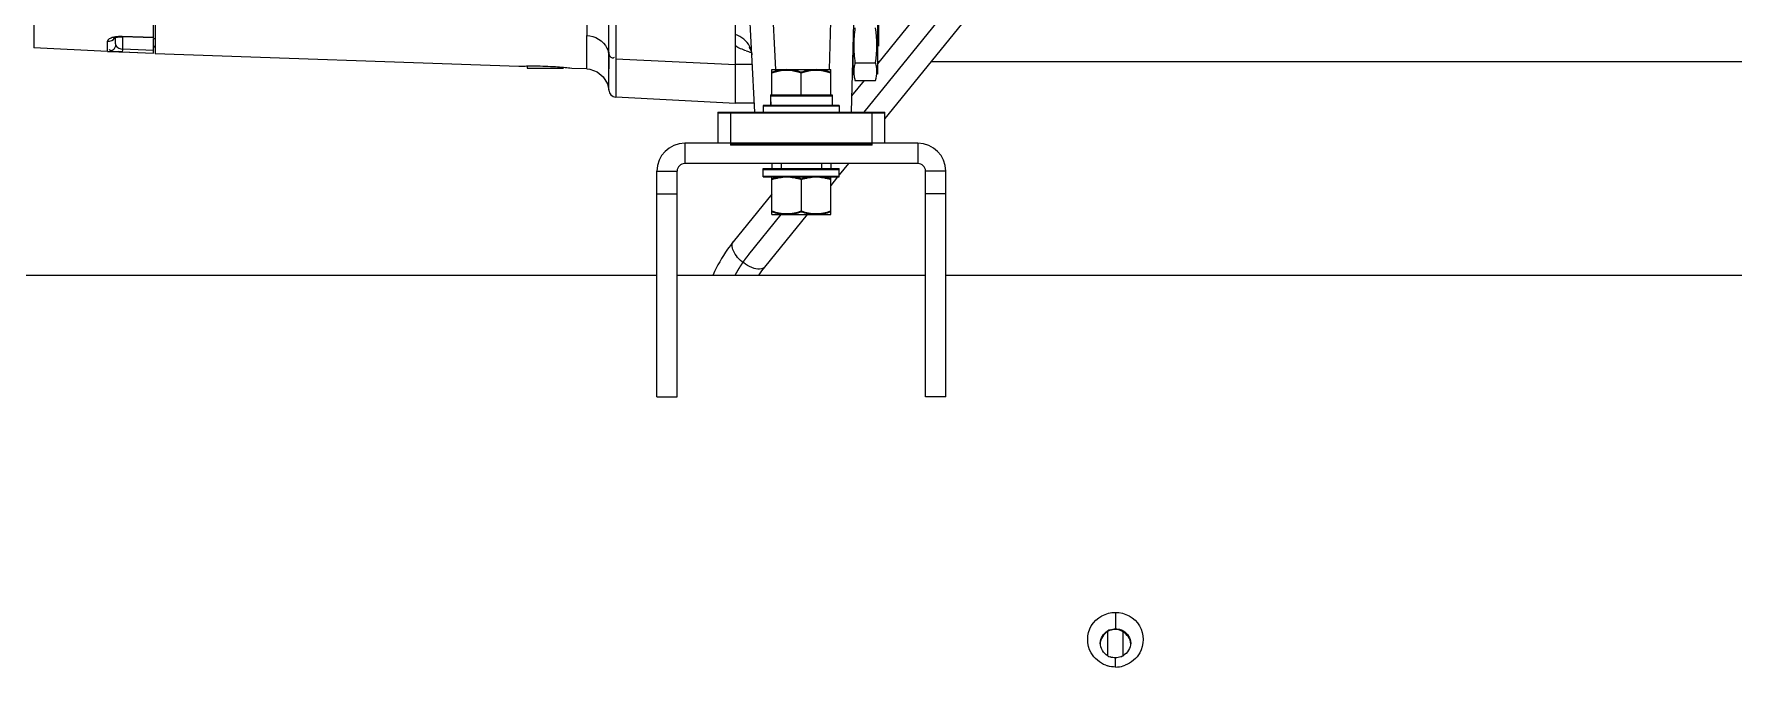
# Model space of a CAD drawing. Header units: millimetres. Extents: x 0 to 10500, y 0 to 7425.
# Drawn here: x 2472 to 3143, y 5338 to 5588 of the extents above; entities that cross this region are included whole.
import ezdxf

# ---------------------------------------------------------------- set-up
doc = ezdxf.new("R2010")
doc.units = ezdxf.units.MM
doc.header["$LTSCALE"] = 577.5
doc.linetypes.add('CENTER', pattern=[0.6, 0.375, -0.075, 0.075, -0.075])
doc.layers.get('0').update_dxf_attribs({"linetype": 'CONTINUOUS'})
doc.layers.add('02___PRT_ALL_AXES', color=7, linetype='CONTINUOUS')
doc.layers.add('DEFAULT_1', color=7, linetype='CENTER')

msp = doc.modelspace()

# ---------------------------------------------------------------- linework, layer by layer
at = {"color": 6, "linetype": 'Continuous'}
for p, q in [((2748.69, 5560.59), (2748.69, 6036.82)), ((2698.69, 5574.25), (2698.69, 5986.15)), ((2701.54, 5988.57), (2701.54, 5563.05)), ((2471.92, 5938.59), (2471.92, 5582.55)), ((2519.08, 5586.48), (2519.08, 5941.06)), ((2519.69, 5940.99), (2519.69, 5580.15)), ((2756.64, 5724.25), (2764.52, 5573.99)), ((2785.82, 5573.93), (2788.44, 5674.2)), ((2797.34, 5670.4), (2794.37, 5557.17)), ((2756.41, 5557.17), (2751.05, 5659.49)), ((2690.01, 5641.96), (2690.01, 5587.44)), ((2804.69, 5594.88), (2804.69, 5572.16)), ((2805.19, 5596.49), (2805.19, 5583.16)), ((2500.97, 5581.03), (2471.92, 5582.55)), ((2500.92, 5581.03), (2500.92, 5585.13)), ((2500.92, 5581.03), (2500.96, 5581.03)), ((2500.92, 5581.03), (2500.93, 5581.03)), ((2500.96, 5581.03), (2501.08, 5581.03)), ((2501.08, 5581.03), (2501.14, 5581.03)), ((2501.14, 5581.03), (2502.03, 5581.04)), ((2502.03, 5581.04), (2502.47, 5581.04)), ((2502.47, 5581.04), (2503.01, 5581.04)), ((2503.01, 5581.04), (2503.32, 5581.04)), ((2503.32, 5581.04), (2503.67, 5581.04)), ((2503.47, 5586.47), (2503.35, 5586.36)), ((2503.35, 5586.36), (2503.46, 5586.41)), ((2503.46, 5586.41), (2504.24, 5586.63)), ((2503.67, 5581.04), (2504.05, 5581.04)), ((2504.05, 5581.04), (2504.47, 5581.03)), ((2504.08, 5584.03), (2504.08, 5586.59)), ((2504.24, 5586.63), (2505.48, 5586.81)), ((2504.47, 5581.03), (2504.91, 5581.02)), ((2504.91, 5581.02), (2505.39, 5581)), ((2505.39, 5581), (2505.91, 5580.99)), ((2505.48, 5586.81), (2506.83, 5586.84)), ((2505.91, 5580.99), (2506.45, 5580.96)), ((2506.83, 5586.84), (2506.76, 5586.98)), ((2519.08, 5586.62), (2506.76, 5586.98)), ((2519.08, 5586.48), (2506.83, 5586.84)), ((2507, 5582.02), (2507, 5586.84)), ((2519.08, 5581.44), (2507, 5582.02)), ((2519.08, 5580.36), (2519.08, 5586.18)), ((2519.08, 5586.18), (2519.69, 5586.18)), ((2519.69, 5583.01), (2519.08, 5583.01)), ((2519.08, 5582.97), (2519.69, 5582.97)), ((2690.03, 5574.2), (2690.01, 5587.44)), ((2754.14, 5582.7), (2754.13, 5582.68)), ((2754.13, 5582.68), (2754.7, 5581.83)), ((2754.49, 5582.49), (2754.14, 5582.7)), ((2754.7, 5581.83), (2755.2, 5580.14)), ((2795.19, 5572.16), (2795.19, 5581.55)), ((2506.45, 5580.96), (2519.08, 5580.36)), ((2506.76, 5580.96), (2506.78, 5580.95)), ((2506.76, 5580.96), (2519.08, 5580.37)), ((2663.19, 5575.14), (2519.69, 5580.15)), ((2663.2, 5575.14), (2663.19, 5575.14)), ((2663.99, 5575.17), (2663.2, 5575.14)), ((2666.54, 5575.23), (2666.27, 5575.23)), ((2666.58, 5575.23), (2666.58, 5574.53)), ((2666.58, 5574.53), (2680.81, 5574.53)), ((2680.86, 5574.73), (2680.71, 5574.74)), ((2684.19, 5574.4), (2683.4, 5574.49)), ((2690.03, 5574.2), (2684.19, 5574.4)), ((2698.69, 5580.85), (2698.69, 5574.18)), ((2701.54, 5578.12), (2748.69, 5575.88)), ((2748.69, 5576.09), (2755.42, 5576.09)), ((2755.2, 5580.14), (2755.23, 5579.78)), ((2795.86, 5576.59), (2804.02, 5576.59)), ((2690.04, 5574.2), (2691.18, 5574.08)), ((2691.18, 5574.08), (2694.15, 5573.04)), ((2694.15, 5573.04), (2696.57, 5571.05)), ((2696.57, 5571.05), (2698.16, 5568.34)), ((2698.16, 5568.34), (2698.7, 5565.84)), ((2698.7, 5565.84), (2698.69, 5574.18)), ((2794.69, 5572.16), (2795.19, 5572.16)), ((2795.8, 5569.88), (2795.86, 5569.66)), ((2795.86, 5569.66), (2804.02, 5569.66)), ((2748.69, 5560.58), (2701.54, 5563.05)), ((2748.69, 5560.82), (2756.22, 5560.82))]:
    msp.add_line(p, q, dxfattribs=at)
at = {"color": 7, "linetype": 'Continuous'}
for p, q in [((2838.98, 5618.47), (2804.69, 5576.16)), ((2860.01, 5619.21), (2807.69, 5554.64)), ((2799.43, 5569.66), (2794.54, 5563.63)), ((2762.49, 5563.92), (2786.89, 5563.92)), ((2762.49, 5563.57), (2786.89, 5563.57)), ((2741.69, 5557.17), (2741.69, 5544.87)), ((2741.69, 5557.17), (2807.69, 5557.17)), ((2741.69, 5556.82), (2807.69, 5556.82)), ((2746.69, 5557.17), (2746.69, 5544.12)), ((2802.69, 5544.12), (2802.69, 5557.17)), ((2807.69, 5544.87), (2807.69, 5557.17)), ((2728.69, 5544.87), (2728.69, 5536.87)), ((2802.69, 5544.47), (2746.69, 5544.47)), ((2802.69, 5544.12), (2746.69, 5544.12)), ((2820.69, 5544.87), (2820.69, 5536.87)), ((2820.69, 5536.87), (2728.69, 5536.87)), ((2793.29, 5536.87), (2789.69, 5532.43)), ((2717.69, 5533.87), (2725.69, 5533.87)), ((2725.69, 5444.87), (2725.69, 5533.87)), ((2789, 5531.57), (2786.28, 5528.21)), ((2823.69, 5444.87), (2823.69, 5533.87)), ((2831.69, 5533.87), (2823.69, 5533.87)), ((2717.69, 5524.87), (2725.69, 5524.87)), ((2763.11, 5524.83), (2747.86, 5506.01)), ((2831.69, 5524.87), (2823.69, 5524.87)), ((2777.01, 5516.77), (2760.19, 5496.02)), ((2717.69, 5444.87), (2725.69, 5444.87)), ((2831.69, 5444.87), (2823.69, 5444.87)), ((2898.64, 5359.77), (2898.64, 5353.27)), ((2895.64, 5342.69), (2895.64, 5352.18)), ((2901.64, 5342.69), (2901.64, 5352.17)), ((2898.64, 5338.2), (2898.64, 5341.79))]:
    msp.add_line(p, q, dxfattribs=at)
at = {"color": 3, "linetype": 'Continuous'}
for p, q in [((2820.69, 5544.87), (2728.69, 5544.87)), ((2717.69, 5444.87), (2717.69, 5533.87)), ((2831.69, 5444.87), (2831.69, 5533.87))]:
    msp.add_line(p, q, dxfattribs=at)
at = {"color": 6, "linetype": 'Continuous'}
for centre, radius, start, end in [((2752.08, 5583.52), 52.4, 352.40295, 7.59705), ((2506.28, 5572.37), 14.61, 88.11267, 96.29202), ((2502.82, 5498.1), 82.95, 87.75026, 88.32863), ((2503.11, 5505.52), 75.52, 87.2257, 87.75135), ((2761.56, 5606.94), 27.04, 251.42627, 255.68872), ((2842.18, 5583.48), 46.82, 175.73677, 179.95018), ((2842.18, 5583.56), 46.81, 180.04831, 184.26144), ((2790.89, 5583.77), 14.15, 8.44705, 12.32023), ((2668.84, 5435.75), 139.5, 91.05464, 91.99061), ((2668.83, 5435.96), 139.28, 89.65212, 90.94327), ((2668.82, 5435.81), 139.44, 87.99787, 89.64737), ((2668.78, 5434.99), 140.26, 86.34877, 87.99339), ((2668.69, 5433.71), 141.54, 85.12626, 86.345), ((2668.56, 5432.28), 142.98, 84.04403, 85.064), ((2762.35, 5609.9), 30.11, 255.61546, 255.97046), ((2701.69, 5566.05), 3, 183.8801, 267)]:
    msp.add_arc(centre, radius, start, end, dxfattribs=at)
at = {"color": 3, "linetype": 'Continuous'}
for centre, start, end in [((2728.69, 5533.87), 90, 180), ((2820.69, 5533.87), 0, 90)]:
    msp.add_arc(centre, 11, start, end, dxfattribs=at)
at = {"color": 7, "linetype": 'Continuous'}
for centre, radius, start, end in [((2728.69, 5533.87), 3, 90, 180), ((2820.69, 5533.87), 3, 0, 90), ((2791.96, 5470.33), 40.86, 141.03967, 146.30542), ((2898.65, 5346.87), 6.39, 61.59185, 71.3671), ((2898.92, 5346.52), 6.78, 110.28243, 119.03619), ((2898.72, 5348.09), 6.31, 240.27722, 250.27787), ((2898.26, 5348.46), 6.72, 291.44011, 300.36165), ((2898.64, 5349.22), 11.01, 250.06461, 253.6944), ((2898.62, 5349.38), 11.18, 270.14209, 286.2599), ((2898.66, 5349.23), 11.02, 286.25987, 290.24582)]:
    msp.add_arc(centre, radius, start, end, dxfattribs=at)
for centre, start_param, end_param in [((2774.69, 5563.92), -4.712389, -4.517123), ((2774.69, 5563.57), -4.712389, -4.533961), ((2774.69, 5559.82), 1.481936, 1.570796)]:
    msp.add_ellipse(centre, major_axis=(0, 21.13), ratio=0.57735, start_param=start_param, end_param=end_param, dxfattribs=at)
at = {"color": 6, "linetype": 'Continuous'}
for points in [[(2752.05, 5585.91), (2751.07, 5586.73), (2749.91, 5587.36), (2748.69, 5587.77)], [(2795.86, 5590.45), (2795.71, 5589.29), (2795.58, 5588.13), (2795.5, 5586.96)], [(2500.92, 5585.13), (2501.93, 5585.08), (2503.62, 5585.48), (2503.62, 5586.49)], [(2690.01, 5587.44), (2693.15, 5587.34), (2696.69, 5585.28), (2698, 5582.43)], [(2698, 5582.43), (2698.45, 5581.45), (2698.69, 5580.36), (2698.69, 5579.29)], [(2752.94, 5581.31), (2751.46, 5581.8), (2750.02, 5582.45), (2748.69, 5583.27)], [(2755.23, 5579.78), (2755.1, 5582.08), (2753.81, 5584.43), (2752.05, 5585.91)], [(2804.72, 5581.47), (2804.91, 5582.34), (2805.02, 5583.24), (2805.02, 5584.13)], [(2698.69, 5580.81), (2698.7, 5579.92), (2699.21, 5578.57), (2700.1, 5578.53)], [(2795.5, 5580.08), (2795.58, 5578.92), (2795.71, 5577.75), (2795.86, 5576.59)], [(2795.86, 5576.59), (2795.71, 5576.02), (2795.58, 5575.44), (2795.5, 5574.85)], [(2804.39, 5574.85), (2804.3, 5575.44), (2804.18, 5576.02), (2804.02, 5576.59)], [(2795.5, 5571.41), (2795.58, 5570.82), (2795.71, 5570.24), (2795.86, 5569.66)], [(2804.02, 5569.66), (2804.33, 5570.79), (2804.52, 5571.96), (2804.52, 5573.13)]]:
    msp.add_open_spline(points, degree=3, dxfattribs=at)
for points, knots in [([(2502.79, 5586.53), (2502.5, 5586.44), (2501.78, 5586.2), (2500.98, 5585.63), (2500.92, 5585.13)], [0, 0, 0, 0, 0.371249, 1, 1, 1, 1]), ([(2500.93, 5581.03), (2501.03, 5581.03), (2502.47, 5581.09), (2503.9, 5581.05), (2505.24, 5581.02)], [0, 0, 0, 0, 0.070614, 1, 1, 1, 1]), ([(2504.08, 5584.03), (2504.08, 5583.29), (2503.86, 5582.19), (2502.63, 5581.16), (2501.88, 5581.56), (2501.6, 5581.81)], [0, 0, 0, 0, 0.515868, 0.734627, 1, 1, 1, 1]), ([(2503.57, 5586.73), (2503.43, 5586.7), (2503.17, 5586.64), (2502.91, 5586.57), (2502.79, 5586.53)], [0, 0, 0, 0, 0.518531, 1, 1, 1, 1]), ([(2504.68, 5586.9), (2504.49, 5586.88), (2504.11, 5586.83), (2503.74, 5586.76), (2503.57, 5586.73)], [0, 0, 0, 0, 0.518376, 1, 1, 1, 1]), ([(2504.08, 5584.03), (2504.08, 5583.84), (2504.35, 5582.56), (2505.96, 5582.18), (2507, 5582.02)], [0, 0, 0, 0, 0.155169, 1, 1, 1, 1]), ([(2506.78, 5580.95), (2506.83, 5580.92), (2506.97, 5581.53), (2506.95, 5581.74), (2506.97, 5582.06)], [0, 0, 0, 0, 0.165728, 1, 1, 1, 1]), ([(2805.02, 5584.13), (2805.02, 5584.42), (2805, 5584.99), (2804.93, 5585.56), (2804.89, 5585.85)], [0, 0, 0, 0, 0.498957, 1, 1, 1, 1]), ([(2700.1, 5578.53), (2700.24, 5578.52), (2700.56, 5578.57), (2700.85, 5578.72), (2701, 5578.81)], [0, 0, 0, 0, 0.444293, 1, 1, 1, 1]), ([(2795.5, 5574.85), (2795.45, 5574.56), (2795.39, 5573.99), (2795.37, 5573.42), (2795.37, 5573.13)], [0, 0, 0, 0, 0.501044, 1, 1, 1, 1]), ([(2804.52, 5573.13), (2804.52, 5573.42), (2804.5, 5573.99), (2804.43, 5574.56), (2804.39, 5574.85)], [0, 0, 0, 0, 0.498957, 1, 1, 1, 1]), ([(2795.37, 5573.13), (2795.37, 5572.84), (2795.39, 5572.27), (2795.45, 5571.69), (2795.5, 5571.41)], [0, 0, 0, 0, 0.498957, 1, 1, 1, 1])]:
    msp.add_open_spline(points, degree=3, knots=knots, dxfattribs=at)
at = {"color": 7, "linetype": 'Continuous'}
for points, knots in [([(2747.86, 5506.01), (2747.07, 5505.04), (2743.99, 5500.96), (2741.46, 5496.47), (2739.85, 5492.96)], [0, 0, 0, 0, 0.244337, 1, 1, 1, 1]), ([(2752.62, 5497.15), (2750.82, 5498.37), (2748.22, 5500.6), (2746.99, 5504.94), (2747.86, 5506.01)], [0, 0, 0, 0, 0.612146, 1, 1, 1, 1]), ([(2760.19, 5496.02), (2759.89, 5495.64), (2758.51, 5494.91), (2755.68, 5495.4), (2753.68, 5496.43), (2752.62, 5497.15)], [0, 0, 0, 0, 0.175571, 0.530484, 1, 1, 1, 1]), ([(2889.03, 5343.82), (2887.29, 5346.91), (2887.19, 5355.73), (2895.01, 5359.77), (2898.64, 5359.77)], [0, 0, 0, 0, 0.493371, 1, 1, 1, 1]), ([(2898.64, 5359.77), (2902.29, 5359.77), (2910.12, 5355.72), (2909.99, 5346.89), (2908.25, 5343.8)], [0, 0, 0, 0, 0.506662, 1, 1, 1, 1]), ([(2896.56, 5352.88), (2896.9, 5353), (2897.58, 5353.2), (2898.29, 5353.27), (2898.64, 5353.27)], [0, 0, 0, 0, 0.504763, 1, 1, 1, 1]), ([(2898.64, 5353.27), (2898.99, 5353.27), (2899.68, 5353.21), (2900.36, 5353.04), (2900.69, 5352.93)], [0, 0, 0, 0, 0.497887, 1, 1, 1, 1]), ([(2898.64, 5341.79), (2898.3, 5341.79), (2897.6, 5341.86), (2896.93, 5342.04), (2896.6, 5342.16)], [0, 0, 0, 0, 0.49703, 1, 1, 1, 1]), ([(2900.72, 5342.2), (2900.39, 5342.07), (2899.7, 5341.87), (2898.99, 5341.79), (2898.64, 5341.79)], [0, 0, 0, 0, 0.505782, 1, 1, 1, 1])]:
    msp.add_open_spline(points, degree=3, knots=knots, dxfattribs=at)
for points in [[(2892.64, 5347.62), (2892.63, 5349.51), (2893.97, 5351.53), (2895.62, 5352.45)], [(2895.6, 5342.62), (2893.91, 5343.58), (2892.65, 5345.68), (2892.64, 5347.62)], [(2904.65, 5347.62), (2904.66, 5345.69), (2903.33, 5343.63), (2901.66, 5342.66)], [(2901.69, 5352.49), (2903.36, 5351.58), (2904.64, 5349.52), (2904.65, 5347.62)], [(2894.88, 5338.87), (2892.48, 5339.74), (2890.28, 5341.6), (2889.03, 5343.82)], [(2908.25, 5343.8), (2907, 5341.6), (2904.84, 5339.77), (2902.47, 5338.89)], [(2898.64, 5338.2), (2897.6, 5338.2), (2896.55, 5338.36), (2895.54, 5338.65)]]:
    msp.add_open_spline(points, degree=3, dxfattribs=at)
at = {"layer": '02___PRT_ALL_AXES', "color": 7, "linetype": 'Continuous'}
for p, q in [((2805.35, 5576.97), (2804.69, 5576.97)), ((3243.31, 5576.97), (2825.78, 5576.97)), ((2763.11, 5563.57), (2763.11, 5573.92)), ((2763.11, 5573.92), (2786.28, 5573.92)), ((2774.69, 5563.57), (2774.69, 5572.89)), ((2786.28, 5563.57), (2786.28, 5573.92)), ((2786.89, 5563.92), (2786.89, 5559.82)), ((2759.69, 5559.82), (2759.69, 5557.17)), ((2789.69, 5559.82), (2759.69, 5559.82)), ((2789.69, 5559.47), (2759.69, 5559.47)), ((2789.69, 5559.82), (2789.69, 5557.17)), ((2759.69, 5531.57), (2759.69, 5534.92)), ((2759.69, 5534.92), (2789.69, 5534.92)), ((2759.69, 5534.57), (2789.69, 5534.57)), ((2763.11, 5536.87), (2763.11, 5534.92)), ((2766.69, 5536.87), (2766.69, 5534.92)), ((2782.69, 5536.87), (2782.69, 5534.92)), ((2786.28, 5536.87), (2786.28, 5534.92)), ((2789.69, 5531.57), (2789.69, 5534.92)), ((2759.69, 5531.92), (2789.69, 5531.92)), ((2759.69, 5531.57), (2789.69, 5531.57)), ((2763.11, 5516.77), (2763.11, 5531.57)), ((2774.69, 5530.89), (2774.69, 5517.81)), ((2786.28, 5516.77), (2786.28, 5531.57)), ((2763.11, 5516.77), (2786.28, 5516.77)), ((2221.64, 5492.87), (2717.69, 5492.87)), ((2725.69, 5492.87), (2823.69, 5492.87)), ((2831.69, 5492.87), (3215.19, 5492.87))]:
    msp.add_line(p, q, dxfattribs=at)
for centre, radius, start, end in [((2898.8, 5346.49), 6.56, 114.89742, 119.032), ((2898.07, 5346.26), 6.87, 58.89306, 63.08118)]:
    msp.add_arc(centre, radius, start, end, dxfattribs=at)
for points in [[(2765.64, 5573.58), (2764.78, 5573.4), (2763.94, 5573.16), (2763.11, 5572.89)], [(2768.9, 5573.92), (2767.81, 5573.92), (2766.71, 5573.8), (2765.64, 5573.58)], [(2772.17, 5573.58), (2771.1, 5573.8), (2770, 5573.92), (2768.9, 5573.92)], [(2774.69, 5572.89), (2773.87, 5573.16), (2773.02, 5573.4), (2772.17, 5573.58)], [(2777.22, 5573.58), (2776.36, 5573.4), (2775.52, 5573.16), (2774.69, 5572.89)], [(2780.49, 5573.92), (2779.39, 5573.92), (2778.29, 5573.8), (2777.22, 5573.58)], [(2783.75, 5573.58), (2782.68, 5573.8), (2781.58, 5573.92), (2780.49, 5573.92)], [(2786.28, 5572.89), (2785.45, 5573.16), (2784.61, 5573.4), (2783.75, 5573.58)], [(2763.11, 5530.89), (2763.94, 5531.16), (2764.78, 5531.4), (2765.64, 5531.58)], [(2772.17, 5531.58), (2773.02, 5531.4), (2773.87, 5531.16), (2774.69, 5530.89)], [(2774.69, 5530.89), (2775.52, 5531.16), (2776.36, 5531.4), (2777.22, 5531.58)], [(2783.75, 5531.58), (2784.61, 5531.4), (2785.45, 5531.16), (2786.28, 5530.89)], [(2763.11, 5517.81), (2763.94, 5517.53), (2764.78, 5517.29), (2765.64, 5517.12)], [(2765.64, 5517.12), (2766.71, 5516.9), (2767.81, 5516.77), (2768.9, 5516.77)], [(2768.9, 5516.77), (2770, 5516.77), (2771.1, 5516.9), (2772.17, 5517.12)], [(2772.17, 5517.12), (2773.02, 5517.29), (2773.87, 5517.53), (2774.69, 5517.81)], [(2774.69, 5517.81), (2775.52, 5517.53), (2776.36, 5517.29), (2777.22, 5517.12)], [(2777.22, 5517.12), (2778.29, 5516.9), (2779.39, 5516.77), (2780.49, 5516.77)], [(2780.49, 5516.77), (2781.58, 5516.77), (2782.68, 5516.9), (2783.75, 5517.12)], [(2783.75, 5517.12), (2784.61, 5517.29), (2785.45, 5517.53), (2786.28, 5517.81)], [(2895.61, 5352.23), (2893.94, 5351.3), (2892.6, 5349.24), (2892.61, 5347.33)], [(2904.67, 5347.33), (2904.66, 5349.23), (2903.25, 5351.16), (2901.62, 5352.14)]]:
    msp.add_open_spline(points, degree=3, dxfattribs=at)
for points, knots in [([(2768.9, 5573.57), (2767.43, 5573.57), (2765.46, 5573.26), (2763.58, 5572.69), (2763.11, 5572.54)], [0, 0, 0, 0, 0.7481, 1, 1, 1, 1]), ([(2774.69, 5572.54), (2774.22, 5572.69), (2772.34, 5573.26), (2770.37, 5573.57), (2768.9, 5573.57)], [0, 0, 0, 0, 0.2519, 1, 1, 1, 1]), ([(2780.49, 5573.57), (2779.01, 5573.57), (2777.04, 5573.26), (2775.16, 5572.69), (2774.69, 5572.54)], [0, 0, 0, 0, 0.7481, 1, 1, 1, 1]), ([(2786.28, 5572.54), (2785.81, 5572.69), (2783.93, 5573.26), (2781.96, 5573.57), (2780.49, 5573.57)], [0, 0, 0, 0, 0.2519, 1, 1, 1, 1]), ([(2763.11, 5530.54), (2764.05, 5530.85), (2765.95, 5531.37), (2767.92, 5531.57), (2768.9, 5531.57)], [0, 0, 0, 0, 0.501873, 1, 1, 1, 1]), ([(2768.9, 5531.57), (2769.88, 5531.57), (2771.85, 5531.37), (2773.76, 5530.85), (2774.69, 5530.54)], [0, 0, 0, 0, 0.498127, 1, 1, 1, 1]), ([(2774.69, 5530.54), (2775.63, 5530.85), (2777.53, 5531.37), (2779.5, 5531.57), (2780.49, 5531.57)], [0, 0, 0, 0, 0.501873, 1, 1, 1, 1]), ([(2780.49, 5531.57), (2781.47, 5531.57), (2783.44, 5531.37), (2785.34, 5530.85), (2786.28, 5530.54)], [0, 0, 0, 0, 0.498127, 1, 1, 1, 1]), ([(2763.11, 5518.16), (2764.05, 5517.84), (2765.95, 5517.32), (2767.92, 5517.12), (2768.9, 5517.12)], [0, 0, 0, 0, 0.501873, 1, 1, 1, 1]), ([(2768.9, 5517.12), (2769.88, 5517.12), (2771.85, 5517.32), (2773.76, 5517.84), (2774.69, 5518.16)], [0, 0, 0, 0, 0.498127, 1, 1, 1, 1]), ([(2774.69, 5518.16), (2775.63, 5517.84), (2777.53, 5517.32), (2779.5, 5517.12), (2780.49, 5517.12)], [0, 0, 0, 0, 0.501873, 1, 1, 1, 1]), ([(2780.49, 5517.12), (2781.47, 5517.12), (2783.44, 5517.32), (2785.34, 5517.84), (2786.28, 5518.16)], [0, 0, 0, 0, 0.498127, 1, 1, 1, 1]), ([(2898.64, 5353.04), (2898.2, 5353.04), (2897.3, 5352.93), (2896.44, 5352.63), (2896.03, 5352.44)], [0, 0, 0, 0, 0.496216, 1, 1, 1, 1]), ([(2901.19, 5352.39), (2900.79, 5352.59), (2899.96, 5352.91), (2899.08, 5353.04), (2898.64, 5353.04)], [0, 0, 0, 0, 0.508135, 1, 1, 1, 1])]:
    msp.add_open_spline(points, degree=3, knots=knots, dxfattribs=at)
at = {"layer": 'DEFAULT_1', "color": 2, "linetype": 'CENTER'}
for p, q in [((2799.53, 5557.17), (2849.49, 5618.84)), ((2754.03, 5501.01), (2766.79, 5516.77))]:
    msp.add_line(p, q, dxfattribs=at)
msp.add_open_spline([(2748.66, 5492.87), (2748.76, 5493.05), (2748.96, 5493.41), (2749.18, 5493.81), (2749.33, 5494.08), (2749.39, 5494.19), (2749.44, 5494.28), (2749.49, 5494.37), (2749.58, 5494.52), (2749.71, 5494.74), (2749.86, 5495), (2750.02, 5495.26), (2750.15, 5495.47), (2750.24, 5495.63), (2750.29, 5495.71), (2750.34, 5495.8), (2750.41, 5495.9), (2750.57, 5496.16), (2750.76, 5496.45), (2750.94, 5496.75), (2751.04, 5496.9), (2751.09, 5496.98), (2751.13, 5497.04), (2751.17, 5497.11), (2751.23, 5497.19), (2751.33, 5497.33), (2751.47, 5497.54), (2751.6, 5497.74), (2751.72, 5497.9), (2751.8, 5498.03), (2751.88, 5498.15), (2751.94, 5498.24), (2751.99, 5498.3), (2752.01, 5498.33), (2752.03, 5498.37), (2752.06, 5498.41), (2752.1, 5498.46), (2752.16, 5498.55), (2752.24, 5498.66), (2752.37, 5498.83), (2752.53, 5499.05), (2752.69, 5499.27), (2752.81, 5499.44), (2752.89, 5499.55), (2752.96, 5499.64), (2753, 5499.69), (2753.03, 5499.74), (2753.06, 5499.78), (2753.11, 5499.85), (2753.19, 5499.95), (2753.31, 5500.1), (2753.47, 5500.3), (2753.72, 5500.62), (2753.9, 5500.85), (2754.03, 5501.01)], degree=3, knots=[0, 0, 0, 0, 0.0625, 0.125, 0.140625, 0.15625, 0.164062, 0.171875, 0.1875, 0.21875, 0.25, 0.28125, 0.3125, 0.328125, 0.335938, 0.34375, 0.359375, 0.375, 0.4375, 0.46875, 0.484375, 0.492188, 0.5, 0.507812, 0.515625, 0.53125, 0.5625, 0.59375, 0.609375, 0.625, 0.640625, 0.65625, 0.660156, 0.664062, 0.667969, 0.671875, 0.679688, 0.6875, 0.703125, 0.71875, 0.75, 0.78125, 0.796875, 0.8125, 0.820312, 0.828125, 0.832031, 0.835938, 0.84375, 0.859375, 0.875, 0.90625, 0.9375, 1, 1, 1, 1], dxfattribs=at)

doc.saveas('drawing.dxf')
